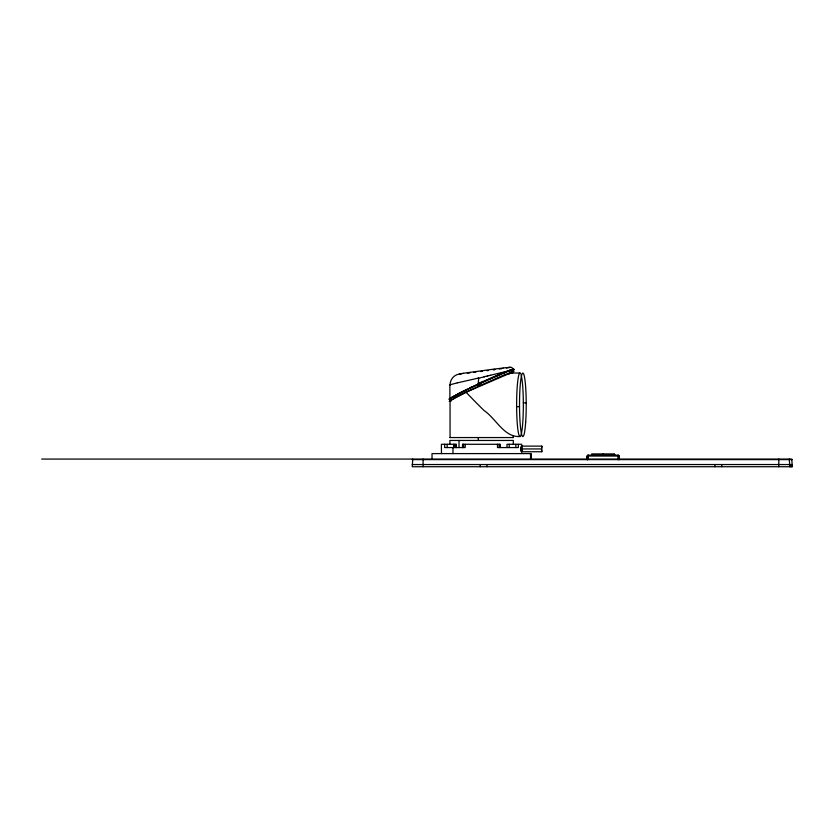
<?xml version="1.0" encoding="UTF-8"?>
<svg xmlns="http://www.w3.org/2000/svg" width="834" height="834" viewBox="0 0 834 834"><rect width="100%" height="100%" fill="white"/><g stroke="black" fill="none" stroke-linecap="round" stroke-linejoin="round"><path stroke-width="1.25" d="M449.88 398.61L449.88 384.818L457.032 382.942M541.829 447.378L541.819 446.138L541.798 448.942L521.208 448.942L521.333 451.517M541.829 449.349L541.808 451.736L521.365 451.757M587.136 459.065L587.167 458.21M587.303 459.065L587.167 458.544M618.87 459.065L619.047 458.377M521.719 448.859L521.677 448.369M619.047 459.336L619.057 456.896L619.078 457.897M521.25 448.796L521.26 448.223L521.25 449.005M587.136 457.626L587.146 456.896L587.334 457.501M619.047 457.897L619.057 456.98L619.078 459.336M423.088 459.065L423.088 466.727M541.829 450.819L541.819 451.736M778.81 459.065L778.8 466.727M449.943 444.282L449.891 440.456L513.348 440.456L513.296 444.282M588.189 455.228L587.918 459.69M618.025 455.291L618.015 459.69M441.467 453.592L441.394 444.282L456.24 444.282L456.24 447.566M521.73 448.358L521.823 451.945M521.688 448.202L521.698 447.587M521.26 448.317L521.344 446.451M521.26 448.181L521.313 446.597M521.271 447.858L521.281 447.493M587.105 459.69L587.115 455.927L587.803 455.239L618.286 455.228L619.099 455.927L619.109 459.69M521.813 445.867L521.761 447.118L521.834 445.731M521.792 446.127L521.709 447.504L521.74 446.784M41.7 459.065L791.758 459.065L792.3 466.727L412.225 466.727L412.767 459.065M513.4 369.785L513.723 369.181L505.237 372.183L478.111 384.161L449.182 399.006L450.089 399.006M512.993 369.639L513.515 369.431M513.786 369.869L513.817 369.848A30.535 1.355 -24.5 0 1 513.41 370.16M511.805 373.079L513.994 371.307L503.746 375.029L478.174 386.382L454.957 397.735L449.234 401.446L451.079 400.987M450.475 398.12L451.194 397.682M508.5 374.31L510.377 373.111L466.029 392.199L450.058 400.737A28.929 1.282 -24.7 0 0 450.829 400.925M452.82 396.776L454.176 396.035M457.803 393.909L458.439 393.575M458.575 393.512L461.536 392.001M457.074 394.524L458.335 393.877M462.255 391.636L467.405 389.103M464.382 390.739L449.766 398.746L450.621 398.746M461.171 392.46L463.683 391.219M463.85 391.136L466.498 389.853M466.665 389.77L469.396 388.456M470.136 387.779L472.544 386.622M469.563 388.373L472.346 387.059M472.503 386.986L475.276 385.683M479.394 383.39L478.257 383.911L478.653 378.021M475.536 385.569L481.093 382.994M482.98 381.722L485.159 380.721M481.312 382.9L484.127 381.607M484.335 381.513L487.212 380.221M487.421 380.127L488.818 379.501M491.57 377.823L501.922 373.309M489.204 379.324L490.329 378.824M490.538 378.73L493.426 377.458M492.206 377.781L500.859 374.018M493.624 377.375L496.449 376.144M496.647 376.061L499.243 374.946M460.055 373.809L459.388 373.966L461.9 373.799M502.245 373.674L504.466 372.756M504.163 372.642L506.832 371.557A29.419 1.303 -24.7 0 1 511.211 369.921M507.093 371.693L508.688 371.078M507.635 370.984L506.936 371.255A32.359 1.459 -24.9 0 0 502.193 373.173M507.885 370.89L508.771 370.557M510.637 370.348L511.711 369.962M587.949 455.27L587.365 459.69M510.147 370.067L510.752 369.858M511.607 369.785L512.535 369.514A29.847 1.324 -24.7 0 1 513.16 369.858M450.746 398.569L450.058 398.694M449.922 399.194L449.766 399.236A29.617 1.314 -24.6 0 1 449.161 399.079M504.017 371.995L490.819 375.164M490.611 375.217L487.494 375.957M504.57 371.87L506.603 371.391M484.127 376.749L486.055 376.301M478.049 378.167L457.293 382.879M460.305 373.757L463.527 373.246M509.001 367.586L510.189 367.304M508.75 367.627L507.958 367.763M507.27 367.867L506.311 368.013M463.777 373.205L494.072 369.108M501.703 368.691L499.232 369.045M494.969 369.639L494.447 369.712M493.248 369.869L494.145 369.754M487.056 370.703L488.297 370.536M480.624 371.537L482.427 371.307M494.322 369.076L503.027 368.023M475.119 372.235L475.828 372.152M473.775 372.412L474.838 372.277M470.032 372.871L467.342 373.194M503.236 367.992L506.353 367.638M506.665 367.606L508.74 367.398M508.938 367.377L510.106 367.294A2.731 2.721 -90 0 1 513.077 369.243M510.304 373.027L519.978 373.027M523.325 402.874L526.212 402.874M516.642 406.669L519.519 406.669M519.978 436.516C504.017 437.61 495.949 418.376 484.054 410.536A63.186 4.723 44.8 0 1 472.451 398.881L466.029 392.199M449.891 437.558L513.337 437.558M521.844 444.282L506.999 444.282L506.999 447.566M521.365 446.117L541.819 446.117M591.806 454.134L602.909 454.134M603.305 454.134L614.408 454.134M587.105 456.052L619.109 456.052M412.225 459.607L792.3 459.607M412.225 464.538L792.3 464.538M459.513 373.997A10.946 10.884 -90 0 0 450.058 384.849L449.891 384.828M618.025 455.228L618.838 455.927L618.838 459.69M789.277 459.065L789.819 466.727M513.15 435.744L513.181 437.558M521.323 451.319L521.271 450.777M521.792 451.767L521.698 450.256M521.74 451.111L521.75 450.506M521.229 449.787L521.302 450.673M521.229 449.953L521.292 450.506M521.26 449.693L521.25 449.213M618.286 455.291L618.296 456.052M588.189 455.291L588.199 456.052M790.267 464.538L790.215 466.727M721.754 464.538L721.754 466.727M714.915 464.538L714.915 466.727M614.679 455.228L614.679 454.405L591.806 454.405L591.806 455.228L591.535 454.405L591.535 455.228M614.595 454.405L614.595 455.228M603.295 454.405L603.295 455.228M603.18 454.405L603.18 455.228M602.909 454.405L602.909 455.228M602.753 454.405L602.753 455.228M591.963 454.405L591.963 455.228M531.216 459.065L531.216 453.592L432.022 453.592L432.022 459.065M530.528 453.592L530.528 459.065M518.341 444.282L518.341 447.566L497.502 447.566L497.502 444.282M515.829 444.282L515.829 447.566M509.199 444.282L509.199 447.566M500.327 447.566L500.327 444.282L462.547 444.282L462.547 447.566M499.159 444.282L499.201 447.566M486.983 464.538L486.983 466.727M480.144 464.538L480.144 466.727M478.174 384.338L478.174 386.382M478.268 437.558L478.268 440.456M465.216 444.282L465.216 447.566L444.658 447.566L444.658 444.282M463.6 444.282L463.641 447.566M462.86 444.282L462.86 447.566M459.013 440.456L459.013 447.566M455.979 444.282L455.979 447.566M454.03 444.282L454.03 447.566M453.79 444.282L453.79 447.566M452.977 447.566L452.977 453.592M450.058 401.071L450.058 437.558M447.16 444.282L447.16 447.566M521.104 374.925A31.682 3.346 -90 0 1 522.261 428.04A31.682 3.346 -90 0 1 516.746 413.028A31.682 3.346 -90 0 1 520.708 373.841M512.743 369.712A30.17 1.324 -24.4 0 0 513.191 369.191A30.118 1.366 -24.5 0 0 511.857 369.358M512.827 369.785A29.597 1.272 -24.4 0 1 512.681 369.879M449.88 384.964A31.452 0.876 -11.8 0 1 450.079 384.839M459.075 393.585A35.841 1.532 -24.6 0 1 461.734 392.261M454.666 395.837A33.829 1.47 -24.6 0 1 456.803 394.722M451.465 397.568A31.953 1.397 -24.6 0 1 452.945 396.744M449.62 398.715A30.535 1.345 -24.6 0 1 450.402 398.193M450.6 399.038A30.107 1.334 -24.6 0 1 450.266 399.132M449.807 398.808A30.691 1.261 -25.1 0 1 459.617 393.168M468.718 388.634A37.655 1.522 -25 0 1 471.231 387.424M477.892 385.12A38.427 0.803 -25.2 0 1 480.436 383.921M501.38 372.631A31.702 0.542 0.9 0 0 503.215 372.642A1.272 0.928 87.5 0 0 503.684 372.454M487.838 375.925A33.402 0.824 -13 0 1 486.316 376.28M484.71 376.759A33.204 0.532 -13.1 0 1 477.59 378.417M478.831 383.296A38.51 1.97 -24.8 0 1 483.115 381.305M485.659 380.367A37.509 1.793 -24.9 0 1 492.154 377.437M509.407 370.275A29.169 1.334 -24.5 0 1 510.471 369.91M469.698 388.164A38.625 1.72 -24.7 0 1 486.962 380.127M513.431 369.452A29.69 1.314 -24.6 0 1 514.078 369.608M511.242 371.484A31.953 1.428 -24.5 0 1 510.877 371.683M498.701 375.237A34.955 1.48 -24.5 0 1 501.484 374.059M504.038 372.975A32.964 1.418 -24.5 0 1 506.415 372.016M508.396 371.213A31.254 1.366 -24.5 0 1 510.199 370.536M511.544 370.046A30.107 1.324 -24.5 0 1 512.702 369.671M587.146 457.011L587.136 459.336L587.157 457.011M587.313 457.011L587.303 459.336L587.334 457.011M618.88 457.011L618.87 459.336L618.901 457.032M791.904 466.727L791.904 464.538L791.852 466.727M614.324 455.228L614.324 454.405L614.241 455.228M525.681 421.962A31.682 3.346 -90 0 0 523.033 373.121A31.682 3.346 -90 0 0 519.884 419.231A31.682 3.346 -90 0 0 525.681 421.962"/></g></svg>
